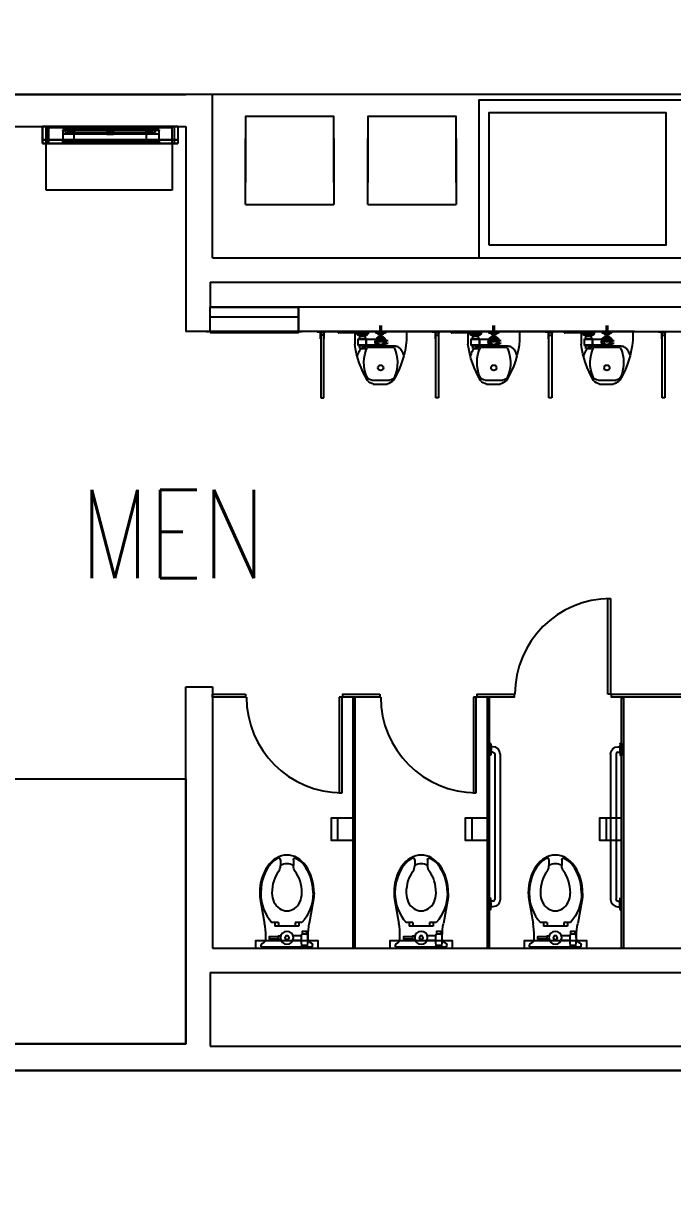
# Model space of a CAD drawing. Extents: x -13345 to 10098, y -1643 to 9113.
# Drawn here: x -9588.5 to -9411.9, y 3537.6 to 3855.2 of the extents above; entities that cross this region are included whole.
import ezdxf
from ezdxf.enums import TextEntityAlignment as Align

# ---------------------------------------------------------------- set-up
doc = ezdxf.new("R2010")
doc.units = 0
doc.header["$LTSCALE"] = 192
doc.header["$MEASUREMENT"] = 0
doc.layers.get('0').update_dxf_attribs({"linetype": 'CONTINUOUS'})
for name, color, linetype in [('ARCH-DOORS-INTERIOR', 7, 'CONTINUOUS'), ('ARCH-FEATURES', 2, 'CONTINUOUS'), ('ARCH-WALLS-EXTERIOR', 5, 'CONTINUOUS'), ('ARCH-WALLS-INTERIOR', 1, 'CONTINUOUS'), ('TEXT-GENERAL', 2, 'CONTINUOUS'), ('UTILITIES-EQUIPMENT', 2, 'CONTINUOUS'), ('UTILITIES-PLUMB', 2, 'CONTINUOUS')]:
    doc.layers.add(name, color=color, linetype=linetype)
doc.layers.add('COMMON AREA FILL', color=7, linetype='CONTINUOUS', true_color=0xdedede)
doc.styles.add('SIMPLEX', font='SIMPLEX.shx', dxfattribs={"width": 0.75})

# ---------------------------------------------------------------- blocks, each defined once
blk = doc.blocks.new('102813_42')
for p, q in [((-0.14, 0), (-0.14, 0.27)), ((-0.14, 0), (3.11, 0)), ((0.74, 1), (0.74, 0.47)), ((2.24, 1), (2.24, 0.47)), ((2.74, 3), (42.24, 3)), ((2.74, 1.5), (42.24, 1.5)), ((3.11, 0), (3.11, 0.27)), ((41.86, 0), (41.86, 0.27)), ((45.11, 0), (41.86, 0)), ((42.74, 1), (42.74, 0.47)), ((44.24, 1), (44.24, 0.47)), ((45.11, 0), (45.11, 0.27))]:
    blk.add_line(p, q)
for centre, radius, start, end in [((-0.01, 0.27), 0.125, 98.2132, 180), ((2.74, 1), 2, 90, 180), ((41.99, 0.27), 0.125, 98.2132, 180), ((43.49, -10.12), 10.63, 81.7868, 98.2132), ((42.24, 1), 0.5, 0, 90)]:
    blk.add_arc(centre, radius, start, end)
at = {"extrusion": (0, 0, -1)}
for centre, radius, start, end in [((-1.49, -10.12), 10.63, 81.7868, 98.2132), ((-2.74, 1), 0.5, 0, 90), ((-2.99, 0.27), 0.125, 98.2132, 180), ((-42.24, 1), 2, 90, 180), ((-44.99, 0.27), 0.125, 98.2132, 180)]:
    blk.add_arc(centre, radius, start, end, dxfattribs=at)
blk = doc.blocks.new('224000_29')
for p, q in [((-10.56, 0.29), (3.69, 0.29)), ((-10.44, -0.03), (-10.44, -0.6)), ((-10.44, -0.03), (0.31, -0.03)), ((-9.19, -2.28), (-9.19, -2.98)), ((-1.8, -1.9), (0.44, -1.9)), ((-1.8, -3.15), (0.51, -3.15)), ((2.06, -0.4), (0.56, -0.4)), ((2.31, -0.03), (3.56, -0.03)), ((2.31, -2.28), (2.31, -2.98)), ((3.56, -0.03), (3.56, -0.6)), ((-6.69, -6.65), (-6.69, -5.65)), ((-0.19, -5.65), (-6.69, -5.65)), ((-5.69, -6.65), (-5.69, -5.65)), ((-1.19, -6.65), (-1.19, -5.65)), ((-0.19, -6.65), (-0.19, -5.65)), ((2.06, -3.53), (0.56, -3.53)), ((-10.61, -12.44), (-9.5, -6.42)), ((-5.69, -6.65), (-7.5, -6.65)), ((0.63, -6.65), (-1.19, -6.65)), ((3.74, -12.44), (2.63, -6.42)), ((-5.19, -23.7), (-5.19, -22.15)), ((-1.69, -23.7), (-1.69, -22.15))]:
    blk.add_line(p, q)
at = {"flags": 128}
for points in [[(2.31, 0.29), (2.31, -0.09), (0.31, -0.09), (0.31, 0.29)], [(-5.69, -2.21), (-8.19, -2.15), (-8.19, -2.9), (-5.69, -2.84)], [(-5.09, -1.96), (-5.69, -1.96), (-5.69, -3.09), (-5.09, -3.09)], [(-3.15, -2.03), (-2.86, -2.53), (-3.15, -3.03), (-3.73, -3.03), (-4.01, -2.53), (-3.73, -2.03), (-3.15, -2.03)], [(0.69, -0.4), (0.69, -0.09)], [(1.94, -0.09), (1.94, -0.4)], [(1.94, -3.53), (1.94, -4.28), (0.69, -4.28), (0.69, -3.53)]]:
    blk.add_lwpolyline(points, dxfattribs=at)
blk.add_circle((-3.44, -2.53), 1.75)
at = {"extrusion": (0, 0, -1)}
for centre, radius, start, end in [((9.94, -0.6), 0.5, 286.6015, 0), ((10.44, -2.28), 1.25, 106.6015, 180), ((28.19, -2.98), 19, 180, 190.4397), ((-10.27, -1.96), 9.83, 350.8522, 9.1478), ((-1.42, -14.65), 11.98, 0, 41.8949), ((-1.42, -14.65), 12.23, 0, 10.4367), ((8.24, -22.21), 3.06, 146.749, 178.8187), ((5.69, -23.7), 0.5, 180, 302.212)]:
    blk.add_arc(centre, radius, start, end, dxfattribs=at)
for centre, radius, start, end in [((-7.64, -1.96), 9.83, 350.8522, 9.1478), ((3.56, -2.28), 1.25, 106.6016, 180), ((21.31, -2.98), 19, 180, 190.435), ((3.06, -0.6), 0.5, 286.6015, 0), ((-8.29, -14.65), 11.98, 0, 41.8949), ((-8.29, -14.65), 12.23, 0, 10.4367), ((1.37, -22.21), 3.06, 146.749, 178.8187), ((-1.19, -23.7), 0.5, 180, 302.212)]:
    blk.add_arc(centre, radius, start, end)
for major_axis, ratio, start_param, end_param in [((0, -4.81), 0.844156, 1.570796, 4.712389), ((0, 10.38), 0.710843, 3.141593, 4.712389), ((0, 10.12), 0.703704, 3.492398, 4.712389), ((0, 7.06), 0.575221, 3.728571, 4.712389), ((0, 10.38), 0.710843, 1.570796, 3.141593), ((0, 7.06), 0.575221, 1.570796, 2.554616), ((0, 10.12), 0.703704, 1.570796, 2.780611), ((0, 8), 0.625, 2.784022, 3.499164)]:
    blk.add_ellipse((-3.44, -14.65), major_axis=major_axis, ratio=ratio, start_param=start_param, end_param=end_param, dxfattribs=at)
blk = doc.blocks.new('102813_29')
at = {"flags": 128}
blk.add_lwpolyline([(-1.625, 0), (15.375, 0), (15.375, -2), (-1.625, -2), (-1.625, 0)], dxfattribs=at)
blk = doc.blocks.new('BOBRICK B-4288')
at = {"layer": 'ARCH-FEATURES'}
blk.add_line((-3, 4.125), (3, 4.125), dxfattribs=at)
blk.add_lwpolyline([(-3, 0), (3, 0), (3, 6), (-3, 6)], close=True, dxfattribs=at)
blk = doc.blocks.new('962_Baby_Changing_Station - 962-11-471603-LEVEL 1 RETAIL')
at = {"layer": 'ARCH-FEATURES'}
for p, q in [((-977.22, -1150.27), (-977.22, -1113.52)), ((-977.22, -1113.52), (-977.22, -1113.52)), ((-977.22, -1113.52), (-977.22, -1150.27)), ((-976.22, -1113.52), (-977.22, -1113.52)), ((-976.22, -1113.52), (-977.22, -1113.52)), ((-977.22, -1149.27), (-977.22, -1114.52)), ((-977.22, -1114.52), (-977.22, -1114.52)), ((-977.22, -1114.52), (-977.22, -1149.27)), ((-972.59, -1114.52), (-977.22, -1114.52)), ((-972.59, -1114.52), (-977.22, -1114.52)), ((-977.22, -1149.27), (-977.22, -1114.52)), ((-977.22, -1114.52), (-977.22, -1114.52)), ((-977.22, -1114.52), (-977.22, -1149.27)), ((-976.22, -1114.52), (-977.22, -1114.52)), ((-976.22, -1114.52), (-977.22, -1114.52)), ((-976.22, -1150.27), (-976.22, -1113.52)), ((-976.22, -1113.52), (-976.22, -1113.52)), ((-976.22, -1113.52), (-976.22, -1150.27)), ((-976.22, -1150.27), (-976.22, -1113.52)), ((-976.22, -1113.52), (-976.22, -1113.52)), ((-976.22, -1113.52), (-976.22, -1150.27)), ((-972.59, -1113.52), (-976.22, -1113.52)), ((-972.59, -1113.52), (-976.22, -1113.52)), ((-976.22, -1149.27), (-976.22, -1114.52)), ((-976.22, -1114.52), (-976.22, -1114.52)), ((-976.22, -1114.52), (-976.22, -1149.27)), ((-976.22, -1149.27), (-976.22, -1114.52)), ((-976.22, -1114.52), (-976.22, -1114.52)), ((-976.22, -1114.52), (-976.22, -1149.27)), ((-972.59, -1114.52), (-976.22, -1114.52)), ((-972.59, -1114.52), (-976.22, -1114.52)), ((-972.59, -1150.27), (-972.59, -1113.52)), ((-972.59, -1113.52), (-972.59, -1113.52)), ((-972.59, -1113.52), (-972.59, -1150.27)), ((-972.59, -1149.27), (-972.59, -1114.52)), ((-972.59, -1114.52), (-972.59, -1114.52)), ((-972.59, -1114.52), (-972.59, -1149.27)), ((-972.59, -1149.27), (-972.59, -1114.52)), ((-972.59, -1114.52), (-972.59, -1114.52)), ((-972.59, -1114.52), (-972.59, -1149.27)), ((-977.22, -1115.02), (-989.97, -1115.02)), ((-989.97, -1115.02), (-989.97, -1149.27)), ((-977.22, -1115.02), (-977.22, -1148.77)), ((-977.22, -1148.77), (-977.22, -1115.02)), ((-977.22, -1115.02), (-977.22, -1115.02)), ((-977.22, -1115.02), (-972.87, -1115.02)), ((-977.22, -1115.02), (-972.87, -1115.02)), ((-972.87, -1115.15), (-977.22, -1115.15)), ((-977.22, -1115.52), (-977.22, -1115.15)), ((-977.22, -1115.15), (-977.22, -1115.15)), ((-977.22, -1115.15), (-977.22, -1148.65)), ((-972.87, -1115.15), (-977.22, -1115.15)), ((-977.22, -1148.27), (-977.22, -1115.52)), ((-972.87, -1148.77), (-972.87, -1115.02)), ((-972.87, -1115.02), (-972.87, -1115.02)), ((-972.87, -1115.02), (-972.87, -1148.77)), ((-972.87, -1148.65), (-972.87, -1115.15)), ((-972.87, -1115.15), (-972.87, -1115.15)), ((-972.87, -1115.15), (-972.87, -1115.52)), ((-972.87, -1115.52), (-972.87, -1148.27)), ((-976.87, -1122.09), (-976.87, -1118.58)), ((-976.87, -1144.78), (-976.87, -1118.58)), ((-976.87, -1118.58), (-973.49, -1118.58)), ((-976.87, -1118.58), (-976.87, -1118.58)), ((-976.87, -1118.58), (-976.25, -1118.58)), ((-976.22, -1118.58), (-976.87, -1118.58)), ((-976.87, -1118.58), (-976.87, -1118.58)), ((-976.87, -1118.58), (-973.75, -1118.58)), ((-976.87, -1118.58), (-976.87, -1144.78)), ((-976.87, -1118.58), (-976.87, -1144.78)), ((-976.43, -1118.58), (-976.43, -1144.78)), ((-976.25, -1118.58), (-976.22, -1118.58)), ((-976.25, -1118.58), (-976.25, -1144.78)), ((-976.22, -1118.58), (-976.22, -1144.78)), ((-974.69, -1118.58), (-974.69, -1144.78)), ((-974.69, -1119.67), (-974.69, -1122.09)), ((-974.27, -1119.67), (-973.56, -1119.67)), ((-974.27, -1131.9), (-974.27, -1119.67)), ((-972.87, -1119.67), (-974.27, -1119.67)), ((-973.49, -1118.58), (-973.75, -1118.58)), ((-973.75, -1118.58), (-973.75, -1144.78)), ((-972.87, -1119.67), (-973.56, -1119.67)), ((-973.49, -1118.58), (-973.49, -1144.78)), ((-972.87, -1131.9), (-972.87, -1119.67)), ((-972.87, -1119.67), (-972.87, -1119.67)), ((-972.87, -1119.67), (-972.87, -1122.09)), ((-972.87, -1122.09), (-976.87, -1122.09)), ((-976.87, -1122.09), (-976.87, -1122.09)), ((-974.35, -1122.09), (-976.87, -1122.09)), ((-976.87, -1122.09), (-976.87, -1141.71)), ((-974.65, -1122.09), (-974.65, -1130.98)), ((-973.88, -1122.09), (-974.65, -1122.09)), ((-972.87, -1122.09), (-974.65, -1122.09)), ((-974.59, -1122.09), (-974.59, -1130.26)), ((-974.59, -1122.09), (-974.59, -1141.71)), ((-973.49, -1122.09), (-974.35, -1122.09)), ((-974.35, -1122.09), (-972.87, -1122.09)), ((-974.35, -1122.09), (-974.35, -1129.92)), ((-974.35, -1122.09), (-974.35, -1141.71)), ((-972.87, -1122.09), (-974.35, -1122.09)), ((-972.87, -1122.09), (-973.88, -1122.09)), ((-973.66, -1122.09), (-973.49, -1122.09)), ((-973.66, -1130.98), (-973.66, -1122.09)), ((-972.87, -1122.09), (-973.66, -1122.09)), ((-973.49, -1122.09), (-973.49, -1141.71)), ((-972.87, -1122.09), (-972.87, -1122.09)), ((-972.87, -1122.09), (-972.87, -1130.98)), ((-972.87, -1130.98), (-972.87, -1122.09)), ((-972.87, -1122.09), (-972.87, -1122.09)), ((-972.87, -1122.09), (-972.87, -1131.9)), ((-972.87, -1122.09), (-972.87, -1122.09)), ((-972.87, -1141.71), (-972.87, -1122.09)), ((-972.87, -1141.71), (-972.87, -1122.09)), ((-972.82, -1122.09), (-972.87, -1122.09)), ((-972.82, -1122.09), (-972.87, -1122.09)), ((-972.87, -1122.09), (-972.87, -1122.09)), ((-972.87, -1141.71), (-972.87, -1122.09)), ((-972.87, -1122.09), (-972.87, -1141.71)), ((-972.82, -1141.71), (-972.82, -1122.09)), ((-977.22, -1128.93), (-977.22, -1134.86)), ((-977.22, -1134.86), (-977.22, -1128.93)), ((-977.22, -1128.93), (-977.22, -1128.93)), ((-977.22, -1128.93), (-976.91, -1128.93)), ((-977.22, -1128.93), (-976.91, -1128.93)), ((-976.91, -1134.86), (-976.91, -1128.93)), ((-976.91, -1128.93), (-976.91, -1128.93)), ((-976.91, -1128.93), (-976.91, -1134.86)), ((-974.35, -1129.92), (-974.58, -1129.92)), ((-974.58, -1129.92), (-974.22, -1129.92)), ((-974.22, -1129.92), (-974.35, -1129.92)), ((-974.22, -1133.92), (-974.22, -1129.92)), ((-974.22, -1133.92), (-974.22, -1129.92)), ((-974.22, -1129.92), (-974.22, -1129.92)), ((-974.69, -1130.98), (-974.69, -1132.81)), ((-974.65, -1130.98), (-974.69, -1130.98)), ((-974.69, -1130.98), (-974.22, -1130.98)), ((-974.69, -1132.81), (-974.69, -1130.98)), ((-974.22, -1132.81), (-974.69, -1132.81)), ((-974.69, -1132.81), (-974.65, -1132.81)), ((-972.87, -1130.98), (-974.65, -1130.98)), ((-974.65, -1132.81), (-974.65, -1141.71)), ((-972.87, -1132.81), (-974.65, -1132.81)), ((-974.59, -1133.62), (-974.59, -1141.71)), ((-974.27, -1144.12), (-974.27, -1131.9)), ((-974.22, -1130.98), (-974.22, -1130.98)), ((-974.22, -1130.98), (-973.66, -1130.98)), ((-974.22, -1130.98), (-974.22, -1132.81)), ((-974.22, -1130.98), (-974.22, -1132.81)), ((-973.66, -1132.81), (-974.22, -1132.81)), ((-974.22, -1132.81), (-974.22, -1132.81)), ((-972.87, -1130.98), (-973.66, -1130.98)), ((-973.66, -1141.71), (-973.66, -1132.81)), ((-972.87, -1132.81), (-973.66, -1132.81)), ((-972.87, -1130.98), (-972.87, -1130.98)), ((-972.87, -1144.12), (-972.87, -1131.9)), ((-972.87, -1131.9), (-972.87, -1141.71)), ((-972.87, -1141.71), (-972.87, -1132.81)), ((-972.87, -1132.81), (-972.87, -1132.81)), ((-972.87, -1132.81), (-972.87, -1141.71)), ((-977.22, -1134.86), (-977.22, -1134.86)), ((-976.91, -1134.86), (-977.22, -1134.86)), ((-977.22, -1134.86), (-976.91, -1134.86)), ((-976.91, -1134.86), (-976.91, -1134.86)), ((-974.58, -1133.92), (-974.35, -1133.92)), ((-974.22, -1133.92), (-974.58, -1133.92)), ((-974.35, -1133.92), (-974.35, -1141.71)), ((-974.35, -1133.92), (-974.22, -1133.92)), ((-974.22, -1133.92), (-974.22, -1133.92)), ((-976.87, -1144.78), (-976.87, -1141.71)), ((-976.87, -1141.71), (-972.87, -1141.71)), ((-976.87, -1141.71), (-974.35, -1141.71)), ((-976.87, -1141.71), (-976.87, -1141.71)), ((-974.69, -1141.71), (-974.69, -1144.12)), ((-974.65, -1141.71), (-973.88, -1141.71)), ((-972.87, -1141.71), (-974.65, -1141.71)), ((-972.87, -1141.71), (-974.35, -1141.71)), ((-974.35, -1141.71), (-973.49, -1141.71)), ((-974.35, -1141.71), (-972.87, -1141.71)), ((-972.87, -1141.71), (-973.88, -1141.71)), ((-973.49, -1141.71), (-973.66, -1141.71)), ((-972.87, -1141.71), (-973.66, -1141.71)), ((-972.87, -1141.71), (-972.87, -1141.71)), ((-972.87, -1141.71), (-972.87, -1141.71)), ((-972.87, -1141.71), (-972.87, -1144.12)), ((-972.87, -1141.71), (-972.87, -1141.71)), ((-972.87, -1141.71), (-972.82, -1141.71)), ((-972.87, -1141.71), (-972.82, -1141.71)), ((-972.87, -1141.71), (-972.87, -1141.71)), ((-973.75, -1144.78), (-976.87, -1144.78)), ((-976.87, -1144.78), (-976.87, -1144.78)), ((-976.87, -1144.78), (-976.22, -1144.78)), ((-976.25, -1144.78), (-976.87, -1144.78)), ((-976.87, -1144.78), (-976.87, -1144.78)), ((-973.49, -1144.78), (-976.87, -1144.78)), ((-976.22, -1144.78), (-976.25, -1144.78)), ((-973.56, -1144.12), (-974.27, -1144.12)), ((-972.87, -1144.12), (-974.27, -1144.12)), ((-973.75, -1144.78), (-973.49, -1144.78)), ((-972.87, -1144.12), (-973.56, -1144.12)), ((-972.87, -1144.12), (-972.87, -1144.12)), ((-989.97, -1149.27), (-977.22, -1149.27)), ((-977.22, -1148.65), (-977.22, -1148.27)), ((-977.22, -1148.65), (-972.87, -1148.65)), ((-977.22, -1148.65), (-977.22, -1148.65)), ((-972.87, -1148.65), (-977.22, -1148.65)), ((-977.22, -1148.77), (-977.22, -1148.77)), ((-972.87, -1148.77), (-977.22, -1148.77)), ((-977.22, -1148.77), (-972.87, -1148.77)), ((-977.22, -1149.27), (-977.22, -1149.27)), ((-977.22, -1149.27), (-972.59, -1149.27)), ((-972.59, -1149.27), (-977.22, -1149.27)), ((-977.22, -1149.27), (-977.22, -1149.27)), ((-977.22, -1149.27), (-976.22, -1149.27)), ((-976.22, -1149.27), (-977.22, -1149.27)), ((-976.22, -1149.27), (-976.22, -1149.27)), ((-976.22, -1149.27), (-976.22, -1149.27)), ((-976.22, -1149.27), (-972.59, -1149.27)), ((-972.59, -1149.27), (-976.22, -1149.27)), ((-972.87, -1148.27), (-972.87, -1148.65)), ((-972.87, -1148.65), (-972.87, -1148.65)), ((-972.87, -1148.77), (-972.87, -1148.77)), ((-972.59, -1149.27), (-972.59, -1149.27)), ((-972.59, -1149.27), (-972.59, -1149.27)), ((-977.22, -1150.27), (-977.22, -1150.27)), ((-977.22, -1150.27), (-976.22, -1150.27)), ((-976.22, -1150.27), (-977.22, -1150.27)), ((-976.22, -1150.27), (-976.22, -1150.27)), ((-976.22, -1150.27), (-976.22, -1150.27)), ((-976.22, -1150.27), (-972.59, -1150.27)), ((-972.59, -1150.27), (-976.22, -1150.27)), ((-972.59, -1150.27), (-972.59, -1150.27))]:
    blk.add_line(p, q, dxfattribs=at)
for points in [[(-973.56, -1119.67), (-973.67, -1119.86), (-973.84, -1120.33), (-973.95, -1121.2), (-973.92, -1121.8), (-973.88, -1122.09)], [(-974.58, -1129.92), (-974.59, -1130.04), (-974.59, -1130.31), (-974.58, -1130.8), (-974.57, -1131.34), (-974.56, -1131.91), (-974.57, -1132.48), (-974.58, -1133.02), (-974.59, -1133.52), (-974.59, -1133.79), (-974.58, -1133.92)]]:
    blk.add_open_spline(points, degree=3, dxfattribs=at)
blk.add_open_spline([(-973.88, -1141.71), (-973.9, -1141.88), (-973.93, -1142.23), (-973.92, -1142.86), (-973.82, -1143.54), (-973.66, -1143.95), (-973.56, -1144.12)], degree=3, knots=[0, 0, 0, 0, 0.2, 0.4, 0.7, 1, 1, 1, 1], dxfattribs=at)
blk = doc.blocks.new('6550_005 - 6550_005-501156-LEVEL 1 RETAIL')
at = {"layer": 'UTILITIES-PLUMB'}
for p, q in [((-1544.94, -1250.39), (-1547.28, -1250.39)), ((-1544.94, -1250.39), (-1544.94, -1264.43)), ((-1549.34, -1253.76), (-1549.34, -1261.05)), ((-1548.95, -1254.34), (-1548.95, -1260.47)), ((-1559.31, -1259.41), (-1559.31, -1255.69)), ((-1558.16, -1259.79), (-1558.16, -1255.02)), ((-1544.94, -1264.43), (-1548.4, -1264.43))]:
    blk.add_line(p, q, dxfattribs=at)
for centre, radius, start, end in [((-1544.95, -1276.45), 26.17, 95.1056, 120.4221), ((-1554.37, -1257.47), 5.25, 136.9237, 160.2193), ((-1556.66, -1255.02), 1.5, 113.5772, 180), ((-1553.43, -1262.42), 9.57, 64.7345, 113.5772), ((-1554.82, -1257.41), 0.75, 90, 270), ((-1554.82, -1257.41), 0.75, 270, 90), ((-1554.82, -1257.41), 0.75, 270, 90), ((-1547.19, -1257.41), 0.587, 90, 270), ((-1547.19, -1257.41), 0.375, 90, 270), ((-1547.19, -1257.41), 0.587, 270, 90), ((-1547.19, -1257.41), 0.375, 270, 90), ((-1554.99, -1257.75), 4.63, 200.9941, 224.808), ((-1556.66, -1259.79), 1.5, 180, 246.4228), ((-1544.95, -1238.49), 26.17, 239.4058, 262.4174), ((-1553.43, -1252.4), 9.57, 246.4228, 295.2655)]:
    blk.add_arc(centre, radius, start, end, dxfattribs=at)
for points, knots in [([(-1551.42, -1251.1), (-1551.21, -1251.16), (-1550.82, -1251.31), (-1550.13, -1251.65), (-1549.61, -1252.07), (-1549.25, -1252.56), (-1549.13, -1252.83), (-1549.08, -1252.98)], [0, 0, 0, 0, 0.166667, 0.333333, 0.666667, 0.833333, 1, 1, 1, 1]), ([(-1549.08, -1252.98), (-1549.03, -1253.08), (-1548.99, -1253.34), (-1548.96, -1253.88), (-1548.95, -1254.18), (-1548.95, -1254.34)], [0, 0, 0, 0, 0.5, 0.75, 1, 1, 1, 1]), ([(-1549.08, -1261.84), (-1549.13, -1261.99), (-1549.27, -1262.28), (-1549.65, -1262.79), (-1550.23, -1263.23), (-1550.98, -1263.57), (-1551.41, -1263.72), (-1551.65, -1263.79)], [0, 0, 0, 0, 0.166667, 0.333333, 0.666667, 0.833333, 1, 1, 1, 1])]:
    blk.add_open_spline(points, degree=3, knots=knots, dxfattribs=at)
blk.add_open_spline([(-1548.95, -1260.47), (-1548.95, -1260.63), (-1548.96, -1260.94), (-1548.98, -1261.34), (-1549.02, -1261.65), (-1549.06, -1261.79), (-1549.08, -1261.84)], degree=3, dxfattribs=at)
blk = doc.blocks.new('6067_111_002 - 6067_111_002-463300-LEVEL 1 RETAIL')
at = {"layer": 'UTILITIES-PLUMB'}
for p, q in [((-0.13, 4.49), (-0.13, 2.88)), ((0, 4.49), (0, 4.49)), ((0, 4.49), (0, 4.49)), ((0.13, 2.88), (0.13, 4.49)), ((-1.42, 0.48), (-2.02, 0.4)), ((-1.2, 0.33), (-1.42, 0.33)), ((-1.39, 2.88), (-1.39, 2.69)), ((-1.2, 0), (-1.2, 0.29)), ((-0.7, 2.41), (-0.7, 2.18)), ((-0.28, 1.36), (-0.28, 1.2)), ((-0.13, 2.09), (-0.13, 1.36)), ((0, 2.88), (0, 2.88)), ((0, 2.88), (0, 2.88)), ((0, 2.88), (0, 2.88)), ((0, 2.88), (0, 2.88)), ((0, 2.09), (0, 2.09)), ((0, 2.09), (0, 2.09)), ((0, 1.36), (0, 1.36)), ((0, 1.36), (0, 1.36)), ((0, 1.36), (0, 1.36)), ((0, 1.36), (0, 1.36)), ((0.13, 1.36), (0.13, 2.09)), ((0.28, 1.2), (0.28, 1.36)), ((0.7, 2.18), (0.7, 2.41)), ((3.83, 0.82), (1.1, 0.82)), ((1.39, 2.69), (1.39, 2.88)), ((3.42, 2.88), (3.42, 2.28)), ((3.42, 2.88), (6.53, 2.88)), ((6.53, 2.88), (3.42, 2.88)), ((3.42, 2.28), (6.53, 2.28)), ((6.53, 2.28), (3.42, 2.28)), ((4.35, 1.88), (3.67, 1.98)), ((3.67, 1.98), (6.28, 1.98)), ((6.28, 1.98), (3.67, 1.98)), ((3.89, 0.9), (3.83, 0.82)), ((3.83, 0.8), (6.13, 0.8)), ((6.13, 0.8), (3.83, 0.8)), ((3.89, 0.9), (6.06, 0.9)), ((6.06, 0.9), (3.89, 0.9)), ((3.93, 0.65), (3.93, 0)), ((3.93, 0), (3.93, 0.65)), ((3.93, 0), (3.93, 0.64)), ((3.93, 0.64), (3.93, 0)), ((4.25, 1.7), (4.25, 0.9)), ((4.25, 1.7), (5.7, 1.7)), ((5.7, 1.7), (4.25, 1.7)), ((4.25, 0.9), (5.7, 0.9)), ((5.7, 0.9), (4.25, 0.9)), ((4.35, 1.88), (4.35, 1.76)), ((4.35, 1.88), (5.6, 1.88)), ((5.6, 1.88), (4.35, 1.88)), ((4.35, 1.76), (5.6, 1.76)), ((5.6, 1.76), (4.35, 1.76)), ((5.35, 2.88), (5.35, 2.88)), ((5.35, 2.88), (5.35, 2.74)), ((5.35, 2.88), (11.6, 2.88)), ((5.35, 2.74), (5.35, 2.88)), ((5.35, 2.88), (11.6, 2.88)), ((5.55, 2.54), (11.41, 2.54)), ((6.28, 1.98), (5.6, 1.88)), ((5.6, 1.76), (5.6, 1.88)), ((5.7, 0.9), (5.7, 1.7)), ((6.13, 0.8), (6.06, 0.9)), ((6.13, -0.8), (6.13, 0.8)), ((6.53, 2.28), (6.53, 2.88)), ((11.6, 2.88), (11.6, 2.74)), ((11.6, 2.88), (11.6, 2.88)), ((11.6, 2.88), (11.6, 2.74)), ((-2.02, 0), (-2.02, 0)), ((-2.02, 0), (-2.02, 0)), ((-2.02, -0.4), (-1.42, -0.48)), ((-1.42, 0), (-1.42, 0)), ((-1.42, 0), (-1.42, 0)), ((-1.42, 0), (-1.42, 0)), ((-1.42, 0), (-1.42, 0)), ((-1.42, -0.33), (-1.2, -0.33)), ((-1.2, -0.29), (-1.2, 0)), ((-0.77, -0.92), (0.77, -0.92)), ((1.1, -0.82), (3.83, -0.82)), ((3.83, -0.8), (6.13, -0.8)), ((6.13, -0.8), (3.83, -0.8)), ((3.83, -0.82), (3.89, -0.9)), ((3.89, -0.9), (6.06, -0.9)), ((6.06, -0.9), (3.89, -0.9)), ((3.93, -0.64), (3.93, 0)), ((3.93, 0), (3.93, -0.65)), ((3.93, -0.65), (3.93, 0)), ((3.93, 0), (3.93, -0.64)), ((4.24, -0.9), (4.24, -1.76)), ((4.24, -0.9), (5.7, -0.9)), ((5.7, -0.9), (4.24, -0.9)), ((4.24, -1.76), (5.7, -1.76)), ((5.7, -1.76), (4.24, -1.76)), ((5.7, -1.76), (5.7, -0.9)), ((6.06, -0.9), (6.13, -0.8))]:
    blk.add_line(p, q, dxfattribs=at)
for points in [[(-1.22, 2.51), (-1.37, 2.59), (-1.39, 2.69)], [(1.39, 0), (1.38, 0.09), (1.38, 0.17), (1.36, 0.26), (1.35, 0.34), (1.32, 0.42), (1.29, 0.5), (1.26, 0.58), (1.22, 0.66), (1.18, 0.73), (1.13, 0.8), (1.08, 0.87), (1.02, 0.94), (0.96, 1), (0.9, 1.05), (0.83, 1.11), (0.76, 1.16), (0.69, 1.2), (0.62, 1.24), (0.54, 1.28), (0.46, 1.31), (0.38, 1.33), (0.29, 1.36), (0.21, 1.37), (0.13, 1.38), (0.04, 1.39), (-0.05, 1.39), (-0.13, 1.38), (-0.22, 1.37), (-0.3, 1.35), (-0.38, 1.33), (-0.46, 1.31), (-0.54, 1.28), (-0.62, 1.24), (-0.7, 1.2), (-0.77, 1.15), (-0.84, 1.1), (-0.91, 1.05), (-0.97, 0.99), (-1.03, 0.93), (-1.08, 0.87), (-1.13, 0.8), (-1.18, 0.73), (-1.22, 0.65), (-1.26, 0.58), (-1.3, 0.5), (-1.32, 0.42), (-1.35, 0.33), (-1.36, 0.25), (-1.38, 0.16), (-1.38, 0.08), (-1.39, 0)], [(-1.22, 2.51), (-1.12, 2.51), (-0.86, 2.51), (-0.47, 2.51), (0, 2.51), (0, 2.51)], [(0, 2.51), (-0.47, 2.51), (-0.86, 2.51), (-1.12, 2.51), (-1.22, 2.51), (-1.22, 2.51)], [(-0.8, 2.51), (-0.71, 2.51), (-0.45, 2.51), (-0.09, 2.51), (0, 2.51)], [(0, 2.51), (-0.37, 2.51), (-0.66, 2.51), (-0.79, 2.51), (-0.8, 2.51)], [(-0.7, 2.41), (-0.74, 2.49), (-0.8, 2.51)], [(-0.6, 2.09), (-0.68, 2.13), (-0.7, 2.18)], [(-0.6, 2.09), (-0.51, 2.09), (-0.26, 2.09), (0, 2.09)], [(0, 2.09), (-0.32, 2.09), (-0.54, 2.09), (-0.6, 2.09)], [(1.22, 2.51), (1.12, 2.51), (0.86, 2.51), (0.47, 2.51), (0, 2.51), (0, 2.51)], [(0, 2.51), (0.47, 2.51), (0.86, 2.51), (1.12, 2.51), (1.22, 2.51), (1.22, 2.51)], [(0.8, 2.51), (0.71, 2.51), (0.45, 2.51), (0.09, 2.51), (0, 2.51)], [(0, 2.51), (0.37, 2.51), (0.66, 2.51), (0.79, 2.51), (0.8, 2.51)], [(0.6, 2.09), (0.51, 2.09), (0.26, 2.09), (0, 2.09)], [(0, 2.09), (0.32, 2.09), (0.54, 2.09), (0.6, 2.09)], [(0.7, 2.18), (0.65, 2.1), (0.6, 2.09)], [(0.8, 2.51), (0.71, 2.46), (0.7, 2.41)], [(1.39, 2.69), (1.31, 2.54), (1.22, 2.51)], [(3.67, 1.98), (3.47, 2.14), (3.42, 2.28)], [(4.29, 1.76), (4.38, 1.76), (4.63, 1.76), (4.97, 1.76), (5.32, 1.76), (5.57, 1.76), (5.66, 1.76)], [(5.66, 1.76), (5.57, 1.76), (5.32, 1.76), (4.97, 1.76), (4.63, 1.76), (4.38, 1.76), (4.29, 1.76)], [(6.53, 2.28), (6.41, 2.05), (6.28, 1.98)], [(-1.39, 0), (-1.38, -0.09), (-1.38, -0.17), (-1.36, -0.26), (-1.35, -0.34), (-1.32, -0.42), (-1.29, -0.5), (-1.26, -0.58), (-1.22, -0.66), (-1.18, -0.73), (-1.13, -0.8), (-1.08, -0.87), (-1.02, -0.94), (-0.96, -1), (-0.9, -1.05), (-0.83, -1.11), (-0.76, -1.16), (-0.69, -1.2), (-0.62, -1.24), (-0.54, -1.28), (-0.46, -1.31), (-0.38, -1.33), (-0.29, -1.36), (-0.21, -1.37), (-0.13, -1.38), (-0.04, -1.39), (0.05, -1.39), (0.13, -1.38), (0.22, -1.37), (0.3, -1.35), (0.38, -1.33), (0.46, -1.31), (0.54, -1.28), (0.62, -1.24), (0.7, -1.2), (0.77, -1.15), (0.84, -1.1), (0.91, -1.05), (0.97, -0.99), (1.03, -0.93), (1.08, -0.87), (1.13, -0.8), (1.18, -0.73), (1.22, -0.65), (1.26, -0.58), (1.3, -0.5), (1.32, -0.42), (1.35, -0.33), (1.36, -0.25), (1.38, -0.16), (1.38, -0.08), (1.39, 0)]]:
    blk.add_lwpolyline(points, dxfattribs=at)
for radius, start, end in [(1.5, 0, 180), (1.29, 0, 180), (1.08, 0, 180), (1.08, 0, 180), (0.743, 0, 180), (0.743, 0, 180), (1.5, 180, 0), (1.29, 180, 0), (1.08, 180, 0), (1.08, 180, 0), (0.743, 180, 0), (0.743, 180, 0)]:
    blk.add_arc((0, 0), radius, start, end, dxfattribs=at)
for points in [[(-1.25, 0), (-1.25, 0.06), (-1.24, 0.18), (-1.22, 0.26), (-1.2, 0.29)], [(3.83, 0.8), (3.83, 0.81), (3.83, 0.81), (3.83, 0.82), (3.83, 0.82)], [(3.83, 0.82), (3.83, 0.82), (3.83, 0.81), (3.83, 0.81), (3.83, 0.8)], [(3.93, 0.64), (3.91, 0.67), (3.87, 0.74), (3.84, 0.79), (3.83, 0.8)], [(3.83, 0.8), (3.84, 0.79), (3.87, 0.75), (3.91, 0.68), (3.93, 0.65)], [(-0.77, -0.92), (-0.86, -0.84), (-1.01, -0.67), (-1.15, -0.34), (-1.18, -0.12), (-1.17, 0)], [(1.17, 0), (1.18, -0.09), (1.16, -0.26), (1.08, -0.51), (0.95, -0.73), (0.84, -0.86), (0.77, -0.92)], [(3.83, -0.8), (3.84, -0.78), (3.87, -0.74), (3.91, -0.67), (3.93, -0.64)], [(3.93, -0.65), (3.91, -0.68), (3.87, -0.74), (3.84, -0.78), (3.83, -0.8)], [(3.83, -0.8), (3.83, -0.8), (3.83, -0.81), (3.83, -0.82), (3.83, -0.82)], [(3.83, -0.82), (3.83, -0.82), (3.83, -0.81), (3.83, -0.8), (3.83, -0.8)]]:
    blk.add_open_spline(points, degree=3, dxfattribs=at)
for points, knots in [([(-1.2, 0.29), (-1.2, 0.28), (-1.2, 0.26), (-1.2, 0.24), (-1.2, 0.23), (-1.2, 0.22), (-1.2, 0.21), (-1.2, 0.19), (-1.2, 0.18), (-1.2, 0.16), (-1.2, 0.14), (-1.2, 0.13), (-1.2, 0.12), (-1.2, 0.11), (-1.2, 0.09), (-1.2, 0.07), (-1.2, 0.04), (-1.2, 0.01), (-1.2, 0)], [0, 0, 0, 0, 0.166667, 0.25, 0.291667, 0.333333, 0.375, 0.416667, 0.5, 0.583333, 0.625, 0.666667, 0.6875, 0.708333, 0.75, 0.833333, 0.916667, 1, 1, 1, 1]), ([(-1.17, 0), (-1.17, 0.07), (-1.16, 0.19), (-1.09, 0.44), (-0.95, 0.69), (-0.73, 0.9), (-0.51, 1.04), (-0.26, 1.13), (-0.09, 1.14), (0, 1.14)], [-1, -1, -1, -1, -0.892857, -0.785714, -0.571429, -0.428571, -0.285714, -0.142857, 0, 0, 0, 0]), ([(0, 1.2), (-0.03, 1.2), (-0.06, 1.2), (-0.11, 1.2), (-0.14, 1.2), (-0.18, 1.2), (-0.2, 1.2), (-0.23, 1.19), (-0.25, 1.19), (-0.26, 1.19), (-0.28, 1.2), (-0.28, 1.2), (-0.29, 1.2), (-0.28, 1.21), (-0.28, 1.21), (-0.27, 1.22), (-0.25, 1.22), (-0.25, 1.23), (-0.24, 1.23), (-0.22, 1.23), (-0.2, 1.24), (-0.17, 1.25), (-0.14, 1.25), (-0.11, 1.26), (-0.06, 1.26), (-0.03, 1.26), (0, 1.27)], [-1, -1, -1, -1, -0.916667, -0.875, -0.833333, -0.791667, -0.75, -0.708333, -0.666667, -0.625, -0.583333, -0.541667, -0.5, -0.458333, -0.416667, -0.375, -0.354167, -0.333333, -0.3125, -0.291667, -0.25, -0.208333, -0.166667, -0.125, -0.083333, 0, 0, 0, 0]), ([(0, 1.27), (0.02, 1.26), (0.05, 1.26), (0.1, 1.26), (0.14, 1.25), (0.16, 1.25), (0.18, 1.25), (0.2, 1.24), (0.22, 1.24), (0.23, 1.23), (0.25, 1.23), (0.26, 1.22), (0.27, 1.22), (0.28, 1.21), (0.29, 1.2), (0.28, 1.2), (0.27, 1.19), (0.25, 1.19), (0.22, 1.19), (0.2, 1.2), (0.18, 1.2), (0.16, 1.2), (0.14, 1.2), (0.08, 1.2), (0.03, 1.2), (0, 1.2)], [-1, -1, -1, -1, -0.944444, -0.888889, -0.833333, -0.805556, -0.777778, -0.75, -0.722222, -0.694444, -0.666667, -0.638889, -0.611111, -0.555556, -0.5, -0.444444, -0.388889, -0.333333, -0.277778, -0.25, -0.222222, -0.194444, -0.166667, -0.111111, 0, 0, 0, 0]), ([(0, 1.14), (0.09, 1.14), (0.23, 1.13), (0.4, 1.08), (0.53, 1.02), (0.65, 0.95), (0.76, 0.87), (0.86, 0.78), (0.95, 0.66), (1.04, 0.52), (1.14, 0.3), (1.17, 0.12), (1.17, 0)], [-1, -1, -1, -1, -0.85, -0.775, -0.7, -0.625, -0.55, -0.475, -0.4, -0.3, -0.2, 0, 0, 0, 0]), ([(1.23, 0.62), (1.22, 0.64), (1.2, 0.68), (1.18, 0.72), (1.16, 0.74), (1.15, 0.76), (1.14, 0.78), (1.13, 0.79), (1.12, 0.8), (1.11, 0.81), (1.1, 0.82), (1.09, 0.82), (1.1, 0.8), (1.11, 0.78), (1.12, 0.76), (1.13, 0.74), (1.14, 0.72), (1.15, 0.7), (1.16, 0.67), (1.18, 0.65), (1.19, 0.62), (1.2, 0.59), (1.22, 0.55), (1.23, 0.52), (1.24, 0.48), (1.25, 0.44), (1.27, 0.4), (1.28, 0.35), (1.3, 0.28), (1.32, 0.16), (1.32, 0.06), (1.32, 0)], [-1, -1, -1, -1, -0.95, -0.9, -0.875, -0.85, -0.825, -0.8, -0.775, -0.75, -0.7, -0.65, -0.6, -0.55, -0.525, -0.5, -0.475, -0.45, -0.425, -0.4, -0.375, -0.35, -0.325, -0.3, -0.275, -0.25, -0.225, -0.2, -0.15, -0.1, 0, 0, 0, 0]), ([(1.39, 0), (1.39, 0.06), (1.38, 0.15), (1.36, 0.27), (1.34, 0.34), (1.33, 0.39), (1.31, 0.44), (1.28, 0.52), (1.25, 0.59), (1.23, 0.62)], [-1, -1, -1, -1, -0.75, -0.625, -0.5, -0.4375, -0.375, -0.25, 0, 0, 0, 0]), ([(5.35, 2.74), (5.35, 2.72), (5.36, 2.7), (5.37, 2.66), (5.38, 2.64), (5.39, 2.62), (5.4, 2.61), (5.42, 2.6), (5.43, 2.58), (5.45, 2.57), (5.47, 2.56), (5.48, 2.55), (5.51, 2.54), (5.54, 2.54), (5.55, 2.54)], [0, 0, 0, 0, 0.166667, 0.25, 0.333333, 0.416667, 0.458333, 0.5, 0.583333, 0.666667, 0.708333, 0.75, 0.833333, 1, 1, 1, 1]), ([(5.55, 2.54), (5.54, 2.54), (5.51, 2.54), (5.48, 2.56), (5.46, 2.56), (5.44, 2.57), (5.43, 2.58), (5.42, 2.6), (5.4, 2.61), (5.39, 2.62), (5.38, 2.64), (5.37, 2.66), (5.36, 2.7), (5.35, 2.72), (5.35, 2.74)], [-1, -1, -1, -1, -0.833333, -0.75, -0.666667, -0.625, -0.583333, -0.5, -0.458333, -0.416667, -0.333333, -0.25, -0.166667, 0, 0, 0, 0]), ([(11.6, 2.74), (11.6, 2.72), (11.6, 2.7), (11.59, 2.66), (11.58, 2.64), (11.57, 2.62), (11.56, 2.61), (11.54, 2.6), (11.53, 2.58), (11.51, 2.57), (11.49, 2.56), (11.48, 2.55), (11.45, 2.54), (11.42, 2.54), (11.41, 2.54)], [0, 0, 0, 0, 0.166667, 0.25, 0.333333, 0.416667, 0.458333, 0.5, 0.583333, 0.666667, 0.708333, 0.75, 0.833333, 1, 1, 1, 1]), ([(11.6, 2.74), (11.6, 2.72), (11.6, 2.7), (11.59, 2.66), (11.58, 2.64), (11.57, 2.62), (11.56, 2.61), (11.54, 2.6), (11.53, 2.58), (11.51, 2.57), (11.49, 2.56), (11.48, 2.55), (11.45, 2.54), (11.42, 2.54), (11.41, 2.54)], [0, 0, 0, 0, 0.166667, 0.25, 0.333333, 0.416667, 0.458333, 0.5, 0.583333, 0.666667, 0.708333, 0.75, 0.833333, 1, 1, 1, 1]), ([(-1.2, -0.29), (-1.21, -0.27), (-1.22, -0.25), (-1.23, -0.21), (-1.24, -0.17), (-1.25, -0.13), (-1.25, -0.07), (-1.25, -0.02), (-1.25, 0)], [0, 0, 0, 0, 0.2, 0.4, 0.5, 0.6, 0.8, 1, 1, 1, 1]), ([(-1.2, 0), (-1.2, -0.01), (-1.2, -0.04), (-1.2, -0.07), (-1.2, -0.09), (-1.2, -0.11), (-1.2, -0.12), (-1.2, -0.13), (-1.2, -0.14), (-1.2, -0.16), (-1.2, -0.18), (-1.2, -0.19), (-1.2, -0.21), (-1.2, -0.22), (-1.2, -0.23), (-1.2, -0.24), (-1.2, -0.26), (-1.2, -0.28), (-1.2, -0.29)], [0, 0, 0, 0, 0.083333, 0.166667, 0.25, 0.291667, 0.3125, 0.333333, 0.375, 0.416667, 0.5, 0.583333, 0.625, 0.666667, 0.708333, 0.75, 0.833333, 1, 1, 1, 1]), ([(0.77, -0.92), (0.76, -0.95), (0.74, -1), (0.7, -1.07), (0.67, -1.11), (0.64, -1.14), (0.62, -1.17), (0.59, -1.19), (0.57, -1.2), (0.56, -1.21), (0.55, -1.22), (0.55, -1.22), (0.53, -1.23), (0.51, -1.24), (0.48, -1.27), (0.44, -1.28), (0.41, -1.3), (0.39, -1.3), (0.38, -1.31), (0.37, -1.31), (0.36, -1.31), (0.35, -1.32), (0.33, -1.32), (0.29, -1.33), (0.25, -1.34), (0.18, -1.36), (0.12, -1.37), (0.05, -1.37), (0, -1.37), (-0.04, -1.37), (-0.11, -1.37), (-0.18, -1.36), (-0.24, -1.34), (-0.29, -1.33), (-0.33, -1.32), (-0.35, -1.32), (-0.36, -1.31), (-0.37, -1.31), (-0.39, -1.3), (-0.41, -1.3), (-0.44, -1.29), (-0.48, -1.27), (-0.51, -1.24), (-0.53, -1.23), (-0.55, -1.22), (-0.55, -1.22), (-0.56, -1.21), (-0.57, -1.2), (-0.59, -1.19), (-0.62, -1.17), (-0.64, -1.14), (-0.67, -1.11), (-0.7, -1.07), (-0.74, -1), (-0.76, -0.95), (-0.77, -0.92)], [-1, -1, -1, -1, -0.9, -0.85, -0.8, -0.775, -0.75, -0.725, -0.7125, -0.70625, -0.7, -0.69375, -0.6875, -0.675, -0.65, -0.625, -0.6125, -0.60625, -0.603125, -0.6, -0.596875, -0.59375, -0.5875, -0.575, -0.5625, -0.55, -0.525, -0.5125, -0.5, -0.4875, -0.475, -0.45, -0.4375, -0.425, -0.4125, -0.40625, -0.403125, -0.4, -0.39375, -0.3875, -0.375, -0.35, -0.325, -0.3125, -0.30625, -0.3, -0.29375, -0.2875, -0.275, -0.25, -0.225, -0.2, -0.15, -0.1, 0, 0, 0, 0]), ([(1.32, 0), (1.32, -0.05), (1.32, -0.11), (1.31, -0.2), (1.3, -0.27), (1.29, -0.33), (1.27, -0.39), (1.26, -0.43), (1.25, -0.47), (1.24, -0.5), (1.23, -0.52), (1.22, -0.56), (1.2, -0.59), (1.18, -0.63), (1.17, -0.66), (1.16, -0.68), (1.15, -0.69), (1.14, -0.72), (1.13, -0.74), (1.12, -0.77), (1.11, -0.78), (1.1, -0.8), (1.1, -0.8), (1.1, -0.82), (1.1, -0.82), (1.11, -0.8), (1.13, -0.78), (1.15, -0.76), (1.17, -0.73), (1.2, -0.69), (1.22, -0.65), (1.23, -0.62)], [-1, -1, -1, -1, -0.928571, -0.892857, -0.857143, -0.821429, -0.785714, -0.75, -0.732143, -0.714286, -0.696429, -0.678571, -0.642857, -0.607143, -0.589286, -0.571429, -0.553571, -0.535714, -0.5, -0.464286, -0.428571, -0.410714, -0.392857, -0.357143, -0.285714, -0.214286, -0.178571, -0.142857, -0.107143, -0.071429, 0, 0, 0, 0]), ([(1.23, -0.62), (1.25, -0.59), (1.28, -0.52), (1.31, -0.44), (1.33, -0.39), (1.34, -0.34), (1.36, -0.27), (1.38, -0.15), (1.39, -0.06), (1.39, 0)], [-1, -1, -1, -1, -0.75, -0.625, -0.5625, -0.5, -0.375, -0.25, 0, 0, 0, 0])]:
    blk.add_open_spline(points, degree=3, knots=knots, dxfattribs=at)
blk = doc.blocks.new('DdSdsdsd')
at = {"layer": 'UTILITIES-EQUIPMENT'}
for p, q in [((-11888.2, -169.39), (-11888.2, -151.37)), ((-11864.2, -151.37), (-11864.2, -169.39)), ((-11888.2, -169.39), (-11864.2, -169.39))]:
    blk.add_line(p, q, dxfattribs=at)
blk.add_lwpolyline([(-11864.2, -163.39), (-11864.2, -145.39), (-11888.2, -145.39), (-11888.2, -163.39)], dxfattribs=at)
blk = doc.blocks.new('Access Panel')
at = {"layer": 'ARCH-WALLS-INTERIOR'}
for p, q in [((-0.56, -1), (-0.56, 25)), ((3.44, 24), (-0.56, 24)), ((3.44, 0), (3.44, 24)), ((-0.56, 0), (3.44, 0))]:
    blk.add_line(p, q, dxfattribs=at)

msp = doc.modelspace()

# ---------------------------------------------------------------- linework, layer by layer
at = {"layer": 'ARCH-DOORS-INTERIOR'}
for p, q in [((-9429.57, 3672.78), (-9429.57, 3698.78)), ((-9429.57, 3698.78), (-9428.82, 3698.78)), ((-9428.82, 3698.78), (-9428.82, 3672.78)), ((-9502.57, 3672.03), (-9502.57, 3646.03)), ((-9501.82, 3672.03), (-9502.57, 3672.03)), ((-9501.82, 3646.03), (-9501.82, 3672.03)), ((-9466.07, 3672.03), (-9466.07, 3646.03)), ((-9465.32, 3672.03), (-9466.07, 3672.03)), ((-9465.32, 3646.03), (-9465.32, 3672.03)), ((-9428.82, 3672.78), (-9429.57, 3672.78)), ((-9502.57, 3646.03), (-9501.82, 3646.03)), ((-9466.07, 3646.03), (-9465.32, 3646.03))]:
    msp.add_line(p, q, dxfattribs=at)
for centre, start, end in [((-9428.82, 3672.78), 90, 180), ((-9501.82, 3672.03), 180, 270), ((-9465.32, 3672.03), 180, 270)]:
    msp.add_arc(centre, 26, start, end, dxfattribs=at)
at = {"layer": 'ARCH-FEATURES'}
msp.add_line((-9513.69, 3771.4), (-9513.69, 3778.03), dxfattribs=at)
at = {"layer": 'ARCH-FEATURES', "flags": 128}
msp.add_lwpolyline([(-9513.69, 3778.03), (-9513.69, 3771.4), (-9537.69, 3771.4), (-9537.69, 3778.03)], close=True, dxfattribs=at)
msp.add_lwpolyline([(-9537.69, 3771.15), (-9513.69, 3771.15), (-9513.69, 3771.4), (-9537.69, 3771.4), (-9537.69, 3771.15)], dxfattribs=at)
at = {"layer": 'ARCH-WALLS-EXTERIOR'}
for p, q in [((-9537.07, 3791.4), (-9537.07, 3835.78)), ((-9698.32, 3827.15), (-9544.32, 3827.15)), ((-9537.07, 3791.4), (-9355.32, 3791.4)), ((-9537.69, 3784.78), (-9352.69, 3784.78)), ((-9624.32, 3577.78), (-9544.32, 3577.78)), ((-9537.69, 3577.15), (-9352.69, 3577.15)), ((-9346.07, 3570.53), (-9624.32, 3570.53))]:
    msp.add_line(p, q, dxfattribs=at)
for points in [[(-9725.57, 3835.78), (-9544.32, 3835.78)], [(-9537.07, 3835.78), (-9544.32, 3835.78)]]:
    msp.add_lwpolyline(points, dxfattribs=at)
at = {"layer": 'ARCH-WALLS-INTERIOR'}
for p, q in [((-9544.32, 3827.15), (-9544.32, 3771.4)), ((-9537.69, 3784.78), (-9537.69, 3778.03)), ((-9352.69, 3778.03), (-9537.69, 3778.03)), ((-9422.32, 3771.4), (-9544.32, 3771.4)), ((-9508.57, 3771.3), (-9508.57, 3771.4)), ((-9505.82, 3771.4), (-9508.57, 3771.4)), ((-9508.57, 3771.3), (-9507.92, 3771.3)), ((-9507.67, 3769.4), (-9507.67, 3771.05)), ((-9506.82, 3771.13), (-9507.57, 3771.13)), ((-9507.57, 3771.13), (-9507.57, 3753.4)), ((-9506.82, 3770.4), (-9507.57, 3770.4)), ((-9506.82, 3753.4), (-9506.82, 3771.13)), ((-9506.72, 3769.4), (-9506.72, 3771.05)), ((-9505.82, 3771.3), (-9506.47, 3771.3)), ((-9506.32, 3771.4), (-9353.32, 3771.4)), ((-9505.82, 3771.4), (-9505.82, 3771.3)), ((-9477.32, 3771.4), (-9474.57, 3771.4)), ((-9477.32, 3771.4), (-9477.32, 3771.3)), ((-9477.32, 3771.3), (-9476.67, 3771.3)), ((-9476.42, 3769.4), (-9476.42, 3771.05)), ((-9476.32, 3753.4), (-9476.32, 3771.13)), ((-9476.32, 3771.13), (-9475.57, 3771.13)), ((-9476.32, 3770.4), (-9475.57, 3770.4)), ((-9475.57, 3771.13), (-9475.57, 3753.4)), ((-9475.47, 3769.4), (-9475.47, 3771.05)), ((-9474.57, 3771.3), (-9475.22, 3771.3)), ((-9474.57, 3771.3), (-9474.57, 3771.4)), ((-9446.57, 3771.4), (-9443.82, 3771.4)), ((-9446.57, 3771.4), (-9446.57, 3771.3)), ((-9446.57, 3771.3), (-9445.92, 3771.3)), ((-9445.67, 3769.4), (-9445.67, 3771.05)), ((-9445.57, 3753.4), (-9445.57, 3771.13)), ((-9445.57, 3771.13), (-9444.82, 3771.13)), ((-9445.57, 3770.4), (-9444.82, 3770.4)), ((-9444.82, 3771.13), (-9444.82, 3753.4)), ((-9444.72, 3769.4), (-9444.72, 3771.05)), ((-9443.82, 3771.3), (-9444.47, 3771.3)), ((-9443.82, 3771.3), (-9443.82, 3771.4)), ((-9415.82, 3771.4), (-9413.07, 3771.4)), ((-9415.82, 3771.4), (-9415.82, 3771.3)), ((-9415.82, 3771.3), (-9415.17, 3771.3)), ((-9414.92, 3769.4), (-9414.92, 3771.05)), ((-9414.82, 3753.4), (-9414.82, 3771.13)), ((-9414.82, 3771.13), (-9414.07, 3771.13)), ((-9414.82, 3770.4), (-9414.07, 3770.4)), ((-9414.07, 3771.13), (-9414.07, 3753.4)), ((-9413.97, 3769.4), (-9413.97, 3771.05)), ((-9413.07, 3771.3), (-9413.72, 3771.3)), ((-9413.07, 3771.3), (-9413.07, 3771.4)), ((-9507.57, 3769.4), (-9507.67, 3769.4)), ((-9506.82, 3769.4), (-9506.72, 3769.4)), ((-9476.32, 3769.4), (-9476.42, 3769.4)), ((-9475.57, 3769.4), (-9475.47, 3769.4)), ((-9445.57, 3769.4), (-9445.67, 3769.4)), ((-9444.82, 3769.4), (-9444.72, 3769.4)), ((-9414.82, 3769.4), (-9414.92, 3769.4)), ((-9414.07, 3769.4), (-9413.97, 3769.4)), ((-9507.57, 3753.4), (-9506.82, 3753.4)), ((-9475.57, 3753.4), (-9476.32, 3753.4)), ((-9444.82, 3753.4), (-9445.57, 3753.4)), ((-9414.07, 3753.4), (-9414.82, 3753.4)), ((-9544.32, 3577.78), (-9544.32, 3674.78)), ((-9544.32, 3674.78), (-9537.07, 3674.78)), ((-9537.07, 3674.78), (-9537.07, 3603.78)), ((-9537.07, 3603.78), (-9353.32, 3603.78)), ((-9537.69, 3597.15), (-9352.69, 3597.15)), ((-9537.69, 3597.15), (-9537.69, 3577.15))]:
    msp.add_line(p, q, dxfattribs=at)
for points in [[(-9528.07, 3672.78), (-9528.07, 3672.03), (-9537.07, 3672.03), (-9537.07, 3672.78)], [(-9491.57, 3672.78), (-9491.57, 3672.03), (-9501.57, 3672.03), (-9501.57, 3672.78)], [(-9498.32, 3671.78), (-9498.32, 3603.78), (-9498.82, 3603.78), (-9498.82, 3671.78)], [(-9455.07, 3672.78), (-9455.07, 3672.03), (-9465.07, 3672.03), (-9465.07, 3672.78)], [(-9461.82, 3671.78), (-9461.82, 3603.78), (-9462.32, 3603.78), (-9462.32, 3671.78)], [(-9393.32, 3672.78), (-9393.32, 3672.03), (-9428.57, 3672.03), (-9428.57, 3672.78)], [(-9425.32, 3671.78), (-9425.32, 3603.78), (-9425.82, 3603.78), (-9425.82, 3671.78)]]:
    msp.add_lwpolyline(points, close=True, dxfattribs=at)
for centre, start, end in [((-9507.92, 3771.05), 0, 90), ((-9506.47, 3771.05), 90, 180), ((-9476.67, 3771.05), 0, 90), ((-9475.22, 3771.05), 90, 180), ((-9445.92, 3771.05), 0, 90), ((-9444.47, 3771.05), 90, 180), ((-9415.17, 3771.05), 0, 90), ((-9413.72, 3771.05), 90, 180)]:
    msp.add_arc(centre, 0.25, start, end, dxfattribs=at)
at = {"layer": 'COMMON AREA FILL'}
msp.add_lwpolyline([(-9240.33, 3988.53), (-9240.33, 3261.28), (-9324.33, 3261.28), (-9324.33, 3321.28), (-9312.33, 3321.28), (-9312.33, 3486.53), (-9624.32, 3486.53), (-9624.32, 3479.28), (-9557.07, 3479.28), (-9557.07, 3407.28), (-9683.15, 3407.28), (-9683.15, 3450.99), (-9698.32, 3450.99), (-9698.32, 3649.78), (-9544.32, 3649.78), (-9544.32, 3577.78), (-9624.32, 3577.78), (-9624.32, 3570.53), (-9346.07, 3570.53), (-9346.07, 3835.78), (-9698.32, 3835.78), (-9698.32, 3837.03), (-10195.12, 3837.03)], dxfattribs=at)
at = {"layer": 'UTILITIES-EQUIPMENT'}
msp.add_lwpolyline([(-9464.57, 3791.4), (-9464.57, 3834.4), (-9356.57, 3834.4)], dxfattribs=at)
msp.add_lwpolyline([(-9461.82, 3794.9), (-9461.82, 3830.9), (-9413.82, 3830.9), (-9413.82, 3794.9)], close=True, dxfattribs=at)

# ---------------------------------------------------------------- block references
at = {"layer": 'ARCH-FEATURES', "xscale": -1}
for name, p, rotation in [('962_Baby_Changing_Station - 962-11-471603-LEVEL 1 RETAIL', (-8432.97, 4799.74), 270), ('Access Panel', (-9537.69, 3771.96), 270), ('102813_42', (-9425.82, 3659.27), 90), ('102813_42', (-9425.82, 3659.27), 90), ('102813_29', (-9523.69, 3603.78), 180), ('102813_29', (-9487.19, 3603.78), 180), ('102813_29', (-9450.69, 3603.78), 180)]:
    msp.add_blockref(name, p, dxfattribs=dict(at, rotation=rotation))
at = {"layer": 'ARCH-FEATURES'}
for name, p, rotation in [('102813_42', (-9461.82, 3659.27), 270), ('102813_42', (-9461.82, 3659.27), 270), ('BOBRICK B-4288', (-9498.82, 3636.09), 90), ('BOBRICK B-4288', (-9462.32, 3636.09), 90), ('BOBRICK B-4288', (-9425.82, 3636.09), 90)]:
    msp.add_blockref(name, p, dxfattribs=dict(at, rotation=rotation))
at = {"layer": 'UTILITIES-EQUIPMENT'}
for p in [(2360.13, 3975.26), (2393.38, 3975.26)]:
    msp.add_blockref('DdSdsdsd', p, dxfattribs=at)
at = {"layer": 'UTILITIES-PLUMB', "xscale": -1}
for p in [(-9491.32, 3768.52), (-9460.57, 3768.52), (-9429.82, 3768.52)]:
    msp.add_blockref('6067_111_002 - 6067_111_002-463300-LEVEL 1 RETAIL', p, dxfattribs=at)
for name, p, rotation in [('6550_005 - 6550_005-501156-LEVEL 1 RETAIL', (-8233.91, 5316.35), 270), ('6550_005 - 6550_005-501156-LEVEL 1 RETAIL', (-8203.16, 5316.35), 270), ('6550_005 - 6550_005-501156-LEVEL 1 RETAIL', (-8172.41, 5316.35), 270), ('224000_29', (-9513.38, 3604.06), 180), ('224000_29', (-9476.88, 3604.06), 180), ('224000_29', (-9440.38, 3604.06), 180)]:
    msp.add_blockref(name, p, dxfattribs=dict(at, rotation=rotation))

# ---------------------------------------------------------------- texts
at = {"layer": 'TEXT-GENERAL', "style": 'SIMPLEX', "width": 0.75}
msp.add_text('MEN', height=24, dxfattribs=at).set_placement((-9547.83, 3716.33), align=Align.MIDDLE_CENTER)

doc.saveas('drawing.dxf')
